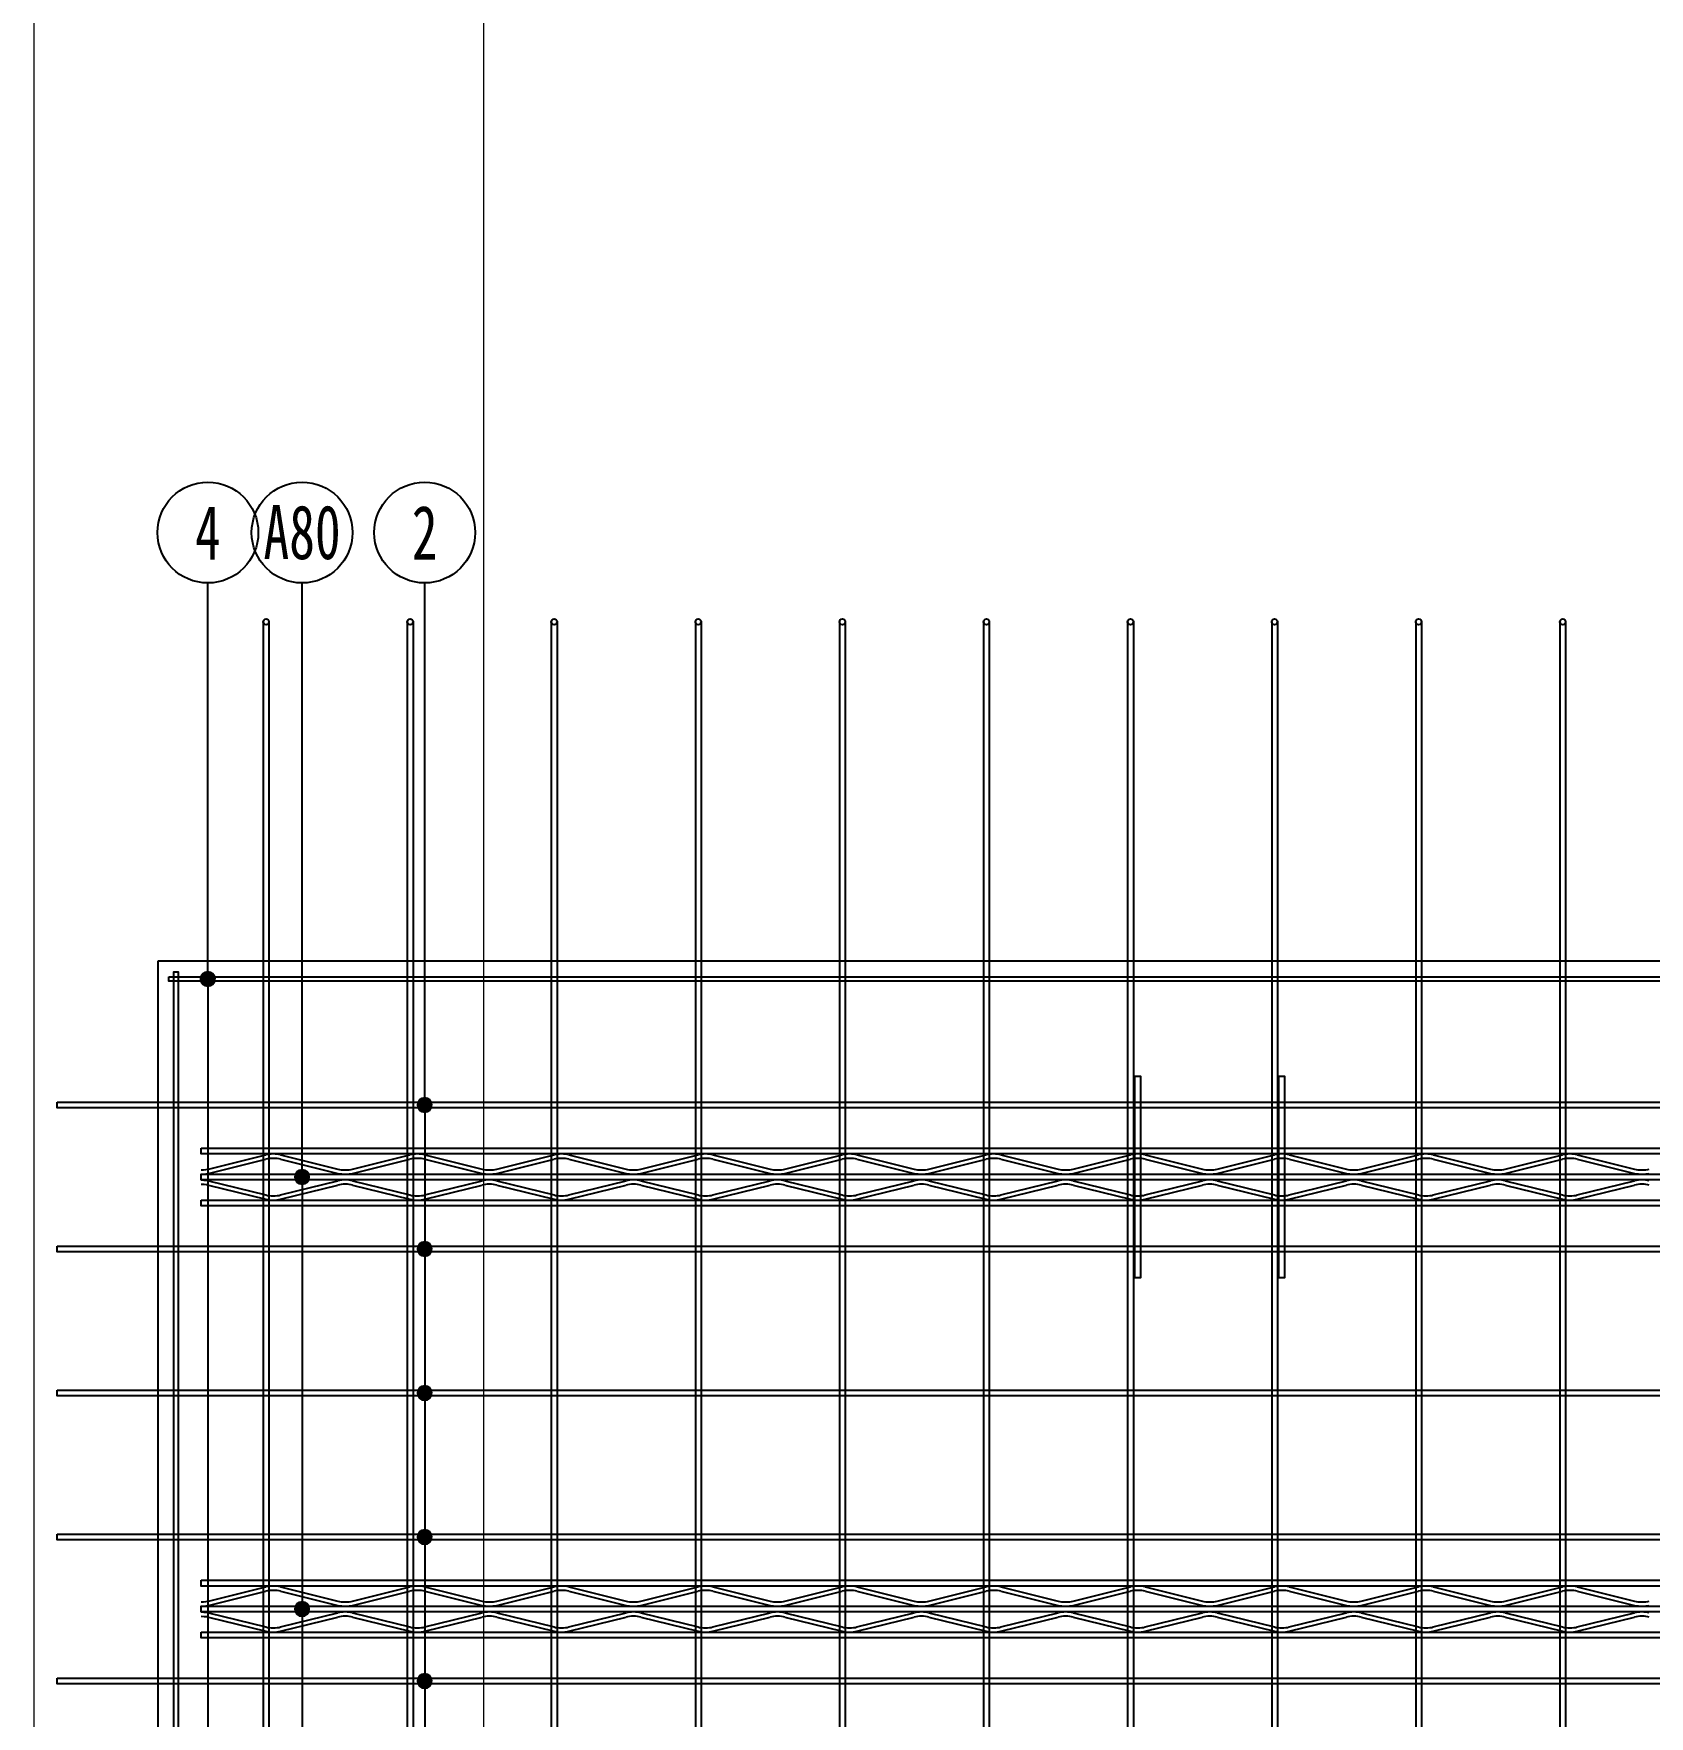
# Model space of a CAD drawing. Extents: x -524 to 129100, y -10500 to 1.
# Drawn here: x 68550 to 70793, y -7687 to -5351 of the extents above; entities that cross this region are included whole.
import ezdxf

# ---------------------------------------------------------------- set-up
doc = ezdxf.new("R2010")
doc.units = 0
doc.header["$LTSCALE"] = 250
doc.layers.get('0').update_dxf_attribs({"linetype": 'CONTINUOUS'})
for name, color, linetype in [('BeePC-CC', 171, 'CONTINUOUS'), ('BeePC-GJ-LEVEL', 141, 'CONTINUOUS'), ('BeePC-GJ-Truss', 185, 'CONTINUOUS'), ('BeePC-TONG-ZT', 50, 'CONTINUOUS')]:
    doc.layers.add(name, color=color, linetype=linetype)
doc.layers.add('G-ANNO-TTLB', color=7, linetype='CONTINUOUS', lineweight=9)
doc.layers.add('G-ANNO-TTLB-THIN', color=7, linetype='CONTINUOUS', lineweight=9)
doc.styles.add('通用样式', font='simfang.ttf', dxfattribs={"width": 0.7})

# ---------------------------------------------------------------- blocks, each defined once
blk = doc.blocks.new('A2-嗡嗡 - A2_嗡嗡-493291-DB1详图')
at = {"layer": 'G-ANNO-TTLB'}
blk.add_line((27.5, -513), (27.5, -113), dxfattribs=at)
at = {"layer": 'G-ANNO-TTLB-THIN'}
blk.add_line((2.5, -103), (2.5, -523), dxfattribs=at)
blk = doc.blocks.new('BeePC_TagPoint')
h = blk.add_hatch(color=256)
edge = h.paths.add_edge_path(flags=0)
edge.add_arc((0, 0), 10, 0, 180)
edge.add_arc((0, 0), 10, 180, 360)
blk.add_lwpolyline([(10, 0, 1), (-10, 0, 1)], format="xyb", close=True)

msp = doc.modelspace()

# ---------------------------------------------------------------- block references
at = {"xscale": 25, "yscale": 25, "zscale": 25}
msp.add_blockref('A2-嗡嗡 - A2_嗡嗡-493291-DB1详图', (68487.5, 2575), dxfattribs=at)

# ---------------------------------------------------------------- next in the draw order: linework, layer by layer
for points in [[(70078.6, -7078.4), (70078.6, -6798.4), (70086.6, -6798.4), (70086.6, -7078.4), (70078.6, -7078.4)], [(70278.6, -7078.4), (70278.6, -6798.4), (70286.6, -6798.4), (70286.6, -7078.4), (70278.6, -7078.4)]]:
    msp.add_lwpolyline(points)
at = {"layer": 'BeePC-CC'}
for p, q in [((68791.8, -6663.4), (68791.8, -6113.4)), ((68922.6, -6938.4), (68922.6, -6113.4)), ((69092.8, -6838.4), (69092.8, -6113.4)), ((68791.8, -6663.4), (68791.8, -9013.4)), ((69092.8, -6838.4), (69092.8, -7038.4)), ((68922.6, -6938.4), (68922.6, -7538.4)), ((69092.8, -7038.4), (69092.8, -7238.4)), ((69092.8, -7238.4), (69092.8, -7438.4)), ((69092.8, -7438.4), (69092.8, -7638.4)), ((68922.6, -7538.4), (68922.6, -8138.4)), ((69092.8, -7638.4), (69092.8, -7838.4))]:
    msp.add_line(p, q, dxfattribs=at)
for centre in [(68791.8, -6043.4), (68922.6, -6043.4), (69092.8, -6043.4)]:
    msp.add_circle(centre, 70, dxfattribs=at)
at = {"layer": 'BeePC-GJ-LEVEL'}
for points in [[(68868.6, -6167.4), (68868.6, -9509.4)], [(68876.6, -6167.4), (68876.6, -9509.4)], [(69068.6, -6167.4), (69068.6, -9509.4)], [(69076.6, -6167.4), (69076.6, -9509.4)], [(69268.6, -6167.4), (69268.6, -9509.4)], [(69276.6, -6167.4), (69276.6, -9509.4)], [(69468.6, -6167.4), (69468.6, -9509.4)], [(69476.6, -6167.4), (69476.6, -9509.4)], [(69668.6, -6167.4), (69668.6, -9509.4)], [(69676.6, -6167.4), (69676.6, -9509.4)], [(69868.6, -6167.4), (69868.6, -9509.4)], [(69876.6, -6167.4), (69876.6, -9509.4)], [(70068.6, -6167.4), (70068.6, -9509.4)], [(70076.6, -6167.4), (70076.6, -9509.4)], [(70268.6, -6167.4), (70268.6, -9509.4)], [(70276.6, -6167.4), (70276.6, -9509.4)], [(70468.6, -6167.4), (70468.6, -9509.4)], [(70476.6, -6167.4), (70476.6, -9509.4)], [(70668.6, -6167.4), (70668.6, -9509.4)], [(70676.6, -6167.4), (70676.6, -9509.4)], [(68744.8, -9023.4), (68744.8, -6653.4), (68750.8, -6653.4), (68750.8, -9023.4), (68744.8, -9023.4)], [(68737.8, -6660.4), (76227.4, -6660.4), (76227.4, -6666.4), (68737.8, -6666.4), (68737.8, -6660.4)], [(68582.8, -6834.4), (76432.4, -6834.4), (76432.4, -6842.4), (68582.8, -6842.4), (68582.8, -6834.4)], [(68582.8, -7034.4), (76432.4, -7034.4), (76432.4, -7042.4), (68582.8, -7042.4), (68582.8, -7034.4)], [(68582.8, -7234.4), (76432.4, -7234.4), (76432.4, -7242.4), (68582.8, -7242.4), (68582.8, -7234.4)], [(68582.8, -7434.4), (76432.4, -7434.4), (76432.4, -7442.4), (68582.8, -7442.4), (68582.8, -7434.4)], [(68582.8, -7634.4), (76432.4, -7634.4), (76432.4, -7642.4), (68582.8, -7642.4), (68582.8, -7634.4)]]:
    msp.add_lwpolyline(points, dxfattribs=at)
for centre in [(68872.6, -6167.4), (69072.6, -6167.4), (69272.6, -6167.4), (69472.6, -6167.4), (69672.6, -6167.4), (69872.6, -6167.4), (70072.6, -6167.4), (70272.6, -6167.4), (70472.6, -6167.4), (70672.6, -6167.4)]:
    msp.add_circle(centre, 4, dxfattribs=at)
at = {"layer": 'BeePC-GJ-Truss'}
for points in [[(68782.6, -6898.4), (76182.6, -6898.4), (76182.6, -6906.4), (68782.6, -6906.4), (68782.6, -6898.4)], [(68782.6, -6928.4), (68785.9, -6928.4), (68789.1, -6928.1), (68792.8, -6927.3), (68872.4, -6907.6)], [(68782.6, -6934.4), (76182.6, -6934.4), (76182.6, -6942.4), (68782.6, -6942.4), (68782.6, -6934.4), (68786, -6934.3), (68789.2, -6933.9), (68792.8, -6933.3), (68872.4, -6913.6)], [(68892.8, -6907.6), (68972.4, -6927.3)], [(68892.8, -6913.6), (68972.4, -6933.3)], [(68992.8, -6927.3), (69072.4, -6907.6)], [(68992.8, -6933.3), (69072.4, -6913.6)], [(69092.8, -6907.6), (69172.4, -6927.3)], [(69092.8, -6913.6), (69172.4, -6933.3)], [(69192.8, -6927.3), (69272.4, -6907.6)], [(69192.8, -6933.3), (69272.4, -6913.6)], [(69292.8, -6907.6), (69372.4, -6927.3)], [(69292.8, -6913.6), (69372.4, -6933.3)], [(69392.8, -6927.3), (69472.4, -6907.6)], [(69392.8, -6933.3), (69472.4, -6913.6)], [(69492.8, -6907.6), (69572.4, -6927.3)], [(69492.8, -6913.6), (69572.4, -6933.3)], [(69592.8, -6927.3), (69672.4, -6907.6)], [(69592.8, -6933.3), (69672.4, -6913.6)], [(69692.8, -6907.6), (69772.4, -6927.3)], [(69692.8, -6913.6), (69772.4, -6933.3)], [(69792.8, -6927.3), (69872.4, -6907.6)], [(69792.8, -6933.3), (69872.4, -6913.6)], [(69892.8, -6907.6), (69972.4, -6927.3)], [(69892.8, -6913.6), (69972.4, -6933.3)], [(69992.8, -6927.3), (70072.4, -6907.6)], [(69992.8, -6933.3), (70072.4, -6913.6)], [(70092.8, -6907.6), (70172.4, -6927.3)], [(70092.8, -6913.6), (70172.4, -6933.3)], [(70192.8, -6927.3), (70272.4, -6907.6)], [(70192.8, -6933.3), (70272.4, -6913.6)], [(70292.8, -6907.6), (70372.4, -6927.3)], [(70292.8, -6913.6), (70372.4, -6933.3)], [(70392.8, -6927.3), (70472.4, -6907.6)], [(70392.8, -6933.3), (70472.4, -6913.6)], [(70492.8, -6907.6), (70572.4, -6927.3)], [(70492.8, -6913.6), (70572.4, -6933.3)], [(70592.8, -6927.3), (70672.4, -6907.6)], [(70592.8, -6933.3), (70672.4, -6913.6)], [(70692.8, -6907.6), (70772.4, -6927.3)], [(70692.8, -6913.6), (70772.4, -6933.3)], [(68782.6, -6942.4), (68786, -6942.6), (68789.2, -6942.9), (68792.8, -6943.6), (68872.4, -6963.3)], [(68782.6, -6948.4), (68786.6, -6948.5), (68789.7, -6948.9), (68792.8, -6949.6), (68872.4, -6969.3)], [(68892.8, -6963.3), (68972.4, -6943.6)], [(68892.8, -6969.3), (68972.4, -6949.6)], [(68992.8, -6943.6), (69072.4, -6963.3)], [(68992.8, -6949.6), (69072.4, -6969.3)], [(69092.8, -6963.3), (69172.4, -6943.6)], [(69092.8, -6969.3), (69172.4, -6949.6)], [(69192.8, -6943.6), (69272.4, -6963.3)], [(69192.8, -6949.6), (69272.4, -6969.3)], [(69292.8, -6963.3), (69372.4, -6943.6)], [(69292.8, -6969.3), (69372.4, -6949.6)], [(69392.8, -6943.6), (69472.4, -6963.3)], [(69392.8, -6949.6), (69472.4, -6969.3)], [(69492.8, -6963.3), (69572.4, -6943.6)], [(69492.8, -6969.3), (69572.4, -6949.6)], [(69592.8, -6943.6), (69672.4, -6963.3)], [(69592.8, -6949.6), (69672.4, -6969.3)], [(69692.8, -6963.3), (69772.4, -6943.6)], [(69692.8, -6969.3), (69772.4, -6949.6)], [(69792.8, -6943.6), (69872.4, -6963.3)], [(69792.8, -6949.6), (69872.4, -6969.3)], [(69892.8, -6963.3), (69972.4, -6943.6)], [(69892.8, -6969.3), (69972.4, -6949.6)], [(69992.8, -6943.6), (70072.4, -6963.3)], [(69992.8, -6949.6), (70072.4, -6969.3)], [(70092.8, -6963.3), (70172.4, -6943.6)], [(70092.8, -6969.3), (70172.4, -6949.6)], [(70192.8, -6943.6), (70272.4, -6963.3)], [(70192.8, -6949.6), (70272.4, -6969.3)], [(70292.8, -6963.3), (70372.4, -6943.6)], [(70292.8, -6969.3), (70372.4, -6949.6)], [(70392.8, -6943.6), (70472.4, -6963.3)], [(70392.8, -6949.6), (70472.4, -6969.3)], [(70492.8, -6963.3), (70572.4, -6943.6)], [(70492.8, -6969.3), (70572.4, -6949.6)], [(70592.8, -6943.6), (70672.4, -6963.3)], [(70592.8, -6949.6), (70672.4, -6969.3)], [(70692.8, -6963.3), (70772.4, -6943.6)], [(70692.8, -6969.3), (70772.4, -6949.6)], [(68782.6, -6970.4), (76182.6, -6970.4), (76182.6, -6978.4), (68782.6, -6978.4), (68782.6, -6970.4)], [(68782.6, -7498.4), (76182.6, -7498.4), (76182.6, -7506.4), (68782.6, -7506.4), (68782.6, -7498.4)], [(68782.6, -7528.4), (68785.9, -7528.4), (68789.1, -7528.1), (68792.8, -7527.3), (68872.4, -7507.6)], [(68782.6, -7534.4), (76182.6, -7534.4), (76182.6, -7542.4), (68782.6, -7542.4), (68782.6, -7534.4), (68786, -7534.3), (68789.2, -7533.9), (68792.8, -7533.3), (68872.4, -7513.6)], [(68892.8, -7507.6), (68972.4, -7527.3)], [(68892.8, -7513.6), (68972.4, -7533.3)], [(68992.8, -7527.3), (69072.4, -7507.6)], [(68992.8, -7533.3), (69072.4, -7513.6)], [(69092.8, -7507.6), (69172.4, -7527.3)], [(69092.8, -7513.6), (69172.4, -7533.3)], [(69192.8, -7527.3), (69272.4, -7507.6)], [(69192.8, -7533.3), (69272.4, -7513.6)], [(69292.8, -7507.6), (69372.4, -7527.3)], [(69292.8, -7513.6), (69372.4, -7533.3)], [(69392.8, -7527.3), (69472.4, -7507.6)], [(69392.8, -7533.3), (69472.4, -7513.6)], [(69492.8, -7507.6), (69572.4, -7527.3)], [(69492.8, -7513.6), (69572.4, -7533.3)], [(69592.8, -7527.3), (69672.4, -7507.6)], [(69592.8, -7533.3), (69672.4, -7513.6)], [(69692.8, -7507.6), (69772.4, -7527.3)], [(69692.8, -7513.6), (69772.4, -7533.3)], [(69792.8, -7527.3), (69872.4, -7507.6)], [(69792.8, -7533.3), (69872.4, -7513.6)], [(69892.8, -7507.6), (69972.4, -7527.3)], [(69892.8, -7513.6), (69972.4, -7533.3)], [(69992.8, -7527.3), (70072.4, -7507.6)], [(69992.8, -7533.3), (70072.4, -7513.6)], [(70092.8, -7507.6), (70172.4, -7527.3)], [(70092.8, -7513.6), (70172.4, -7533.3)], [(70192.8, -7527.3), (70272.4, -7507.6)], [(70192.8, -7533.3), (70272.4, -7513.6)], [(70292.8, -7507.6), (70372.4, -7527.3)], [(70292.8, -7513.6), (70372.4, -7533.3)], [(70392.8, -7527.3), (70472.4, -7507.6)], [(70392.8, -7533.3), (70472.4, -7513.6)], [(70492.8, -7507.6), (70572.4, -7527.3)], [(70492.8, -7513.6), (70572.4, -7533.3)], [(70592.8, -7527.3), (70672.4, -7507.6)], [(70592.8, -7533.3), (70672.4, -7513.6)], [(70692.8, -7507.6), (70772.4, -7527.3)], [(70692.8, -7513.6), (70772.4, -7533.3)], [(68782.6, -7542.4), (68786, -7542.6), (68789.2, -7542.9), (68792.8, -7543.6), (68872.4, -7563.3)], [(68892.8, -7563.3), (68972.4, -7543.6)], [(68992.8, -7543.6), (69072.4, -7563.3)], [(69092.8, -7563.3), (69172.4, -7543.6)], [(69192.8, -7543.6), (69272.4, -7563.3)], [(69292.8, -7563.3), (69372.4, -7543.6)], [(69392.8, -7543.6), (69472.4, -7563.3)], [(69492.8, -7563.3), (69572.4, -7543.6)], [(69592.8, -7543.6), (69672.4, -7563.3)], [(69692.8, -7563.3), (69772.4, -7543.6)], [(69792.8, -7543.6), (69872.4, -7563.3)], [(69892.8, -7563.3), (69972.4, -7543.6)], [(69992.8, -7543.6), (70072.4, -7563.3)], [(70092.8, -7563.3), (70172.4, -7543.6)], [(70192.8, -7543.6), (70272.4, -7563.3)], [(70292.8, -7563.3), (70372.4, -7543.6)], [(70392.8, -7543.6), (70472.4, -7563.3)], [(70492.8, -7563.3), (70572.4, -7543.6)], [(70592.8, -7543.6), (70672.4, -7563.3)], [(70692.8, -7563.3), (70772.4, -7543.6)], [(68782.6, -7548.4), (68786.6, -7548.5), (68789.7, -7548.9), (68792.8, -7549.6), (68872.4, -7569.3)], [(68782.6, -7570.4), (76182.6, -7570.4), (76182.6, -7578.4), (68782.6, -7578.4), (68782.6, -7570.4)], [(68892.8, -7569.3), (68972.4, -7549.6)], [(68992.8, -7549.6), (69072.4, -7569.3)], [(69092.8, -7569.3), (69172.4, -7549.6)], [(69192.8, -7549.6), (69272.4, -7569.3)], [(69292.8, -7569.3), (69372.4, -7549.6)], [(69392.8, -7549.6), (69472.4, -7569.3)], [(69492.8, -7569.3), (69572.4, -7549.6)], [(69592.8, -7549.6), (69672.4, -7569.3)], [(69692.8, -7569.3), (69772.4, -7549.6)], [(69792.8, -7549.6), (69872.4, -7569.3)], [(69892.8, -7569.3), (69972.4, -7549.6)], [(69992.8, -7549.6), (70072.4, -7569.3)], [(70092.8, -7569.3), (70172.4, -7549.6)], [(70192.8, -7549.6), (70272.4, -7569.3)], [(70292.8, -7569.3), (70372.4, -7549.6)], [(70392.8, -7549.6), (70472.4, -7569.3)], [(70492.8, -7569.3), (70572.4, -7549.6)], [(70592.8, -7549.6), (70672.4, -7569.3)], [(70692.8, -7569.3), (70772.4, -7549.6)]]:
    msp.add_lwpolyline(points, dxfattribs=at)
for centre, major_axis, start_param, end_param in [((68883.8, -6911.6), (18, 0), 1.635672, 2.256488), ((68881.4, -6915.9), (12, 0), 1.470144, 2.422017), ((68881.4, -6911.6), (18, 0), 0.885104, 1.50592), ((68883.8, -6915.9), (12, 0), 0.719576, 1.671449), ((69083.8, -6911.6), (18, 0), 1.635672, 2.256488), ((69081.4, -6915.9), (12, 0), 1.470144, 2.422017), ((69081.4, -6911.6), (18, 0), 0.885104, 1.50592), ((69083.8, -6915.9), (12, 0), 0.719576, 1.671449), ((69283.8, -6911.6), (18, 0), 1.635672, 2.256488), ((69281.4, -6915.9), (12, 0), 1.470144, 2.422017), ((69281.4, -6911.6), (18, 0), 0.885104, 1.50592), ((69283.8, -6915.9), (12, 0), 0.719576, 1.671449), ((69483.8, -6911.6), (18, 0), 1.635672, 2.256488), ((69481.4, -6915.9), (12, 0), 1.470144, 2.422017), ((69481.4, -6911.6), (18, 0), 0.885104, 1.50592), ((69483.8, -6915.9), (12, 0), 0.719576, 1.671449), ((69683.8, -6911.6), (18, 0), 1.635672, 2.256488), ((69681.4, -6915.9), (12, 0), 1.470144, 2.422017), ((69681.4, -6911.6), (18, 0), 0.885104, 1.50592), ((69683.8, -6915.9), (12, 0), 0.719576, 1.671449), ((69883.8, -6911.6), (18, 0), 1.635672, 2.256488), ((69881.4, -6915.9), (12, 0), 1.470144, 2.422017), ((69881.4, -6911.6), (18, 0), 0.885104, 1.50592), ((69883.8, -6915.9), (12, 0), 0.719576, 1.671449), ((70083.8, -6911.6), (18, 0), 1.635672, 2.256488), ((70081.4, -6915.9), (12, 0), 1.470144, 2.422017), ((70081.4, -6911.6), (18, 0), 0.885104, 1.50592), ((70083.8, -6915.9), (12, 0), 0.719576, 1.671449), ((70283.8, -6911.6), (18, 0), 1.635672, 2.256488), ((70281.4, -6915.9), (12, 0), 1.470144, 2.422017), ((70281.4, -6911.6), (18, 0), 0.885104, 1.50592), ((70283.8, -6915.9), (12, 0), 0.719576, 1.671449), ((70483.8, -6911.6), (18, 0), 1.635672, 2.256488), ((70481.4, -6915.9), (12, 0), 1.470144, 2.422017), ((70481.4, -6911.6), (18, 0), 0.885104, 1.50592), ((70483.8, -6915.9), (12, 0), 0.719576, 1.671449), ((70683.8, -6911.6), (18, 0), 1.635672, 2.256488), ((70681.4, -6915.9), (12, 0), 1.470144, 2.422017), ((70681.4, -6911.6), (18, 0), 0.885104, 1.50592), ((70683.8, -6915.9), (12, 0), 0.719576, 1.671449), ((68981.4, -6925), (12, 0), 3.861169, 4.813041), ((68983.8, -6929.3), (18, 0), 4.026697, 4.647513), ((68983.8, -6925), (12, 0), 4.611737, 5.563609), ((68981.4, -6929.3), (18, 0), 4.777265, 5.398081), ((69181.4, -6925), (12, 0), 3.861169, 4.813041), ((69183.8, -6929.3), (18, 0), 4.026697, 4.647513), ((69183.8, -6925), (12, 0), 4.611737, 5.563609), ((69181.4, -6929.3), (18, 0), 4.777265, 5.398081), ((69381.4, -6925), (12, 0), 3.861169, 4.813041), ((69383.8, -6929.3), (18, 0), 4.026697, 4.647513), ((69383.8, -6925), (12, 0), 4.611737, 5.563609), ((69381.4, -6929.3), (18, 0), 4.777265, 5.398081), ((69581.4, -6925), (12, 0), 3.861169, 4.813041), ((69583.8, -6929.3), (18, 0), 4.026697, 4.647513), ((69583.8, -6925), (12, 0), 4.611737, 5.563609), ((69581.4, -6929.3), (18, 0), 4.777265, 5.398081), ((69781.4, -6925), (12, 0), 3.861169, 4.813041), ((69783.8, -6929.3), (18, 0), 4.026697, 4.647513), ((69783.8, -6925), (12, 0), 4.611737, 5.563609), ((69781.4, -6929.3), (18, 0), 4.777265, 5.398081), ((69981.4, -6925), (12, 0), 3.861169, 4.813041), ((69983.8, -6929.3), (18, 0), 4.026697, 4.647513), ((69983.8, -6925), (12, 0), 4.611737, 5.563609), ((69981.4, -6929.3), (18, 0), 4.777265, 5.398081), ((70181.4, -6925), (12, 0), 3.861169, 4.813041), ((70183.8, -6929.3), (18, 0), 4.026697, 4.647513), ((70183.8, -6925), (12, 0), 4.611737, 5.563609), ((70181.4, -6929.3), (18, 0), 4.777265, 5.398081), ((70381.4, -6925), (12, 0), 3.861169, 4.813041), ((70383.8, -6929.3), (18, 0), 4.026697, 4.647513), ((70383.8, -6925), (12, 0), 4.611737, 5.563609), ((70381.4, -6929.3), (18, 0), 4.777265, 5.398081), ((70581.4, -6925), (12, 0), 3.861169, 4.813041), ((70583.8, -6929.3), (18, 0), 4.026697, 4.647513), ((70583.8, -6925), (12, 0), 4.611737, 5.563609), ((70581.4, -6929.3), (18, 0), 4.777265, 5.398081), ((70781.4, -6925), (12, 0), 3.861169, 4.813041), ((70783.8, -6929.3), (18, 0), 4.026697, 4.647513), ((70783.8, -6925), (12, 0), 4.611737, 5.563609), ((70781.4, -6929.3), (18, 0), 4.777265, 5.398081), ((68881.4, -6961), (12, 0), 3.861169, 4.813041), ((68883.8, -6961), (12, 0), 4.611737, 5.563609), ((68983.8, -6947.6), (18, 0), 1.635672, 2.256488), ((68981.4, -6951.9), (12, 0), 1.470144, 2.422017), ((68981.4, -6947.6), (18, 0), 0.885104, 1.50592), ((68983.8, -6951.9), (12, 0), 0.719576, 1.671449), ((69081.4, -6961), (12, 0), 3.861169, 4.813041), ((69083.8, -6961), (12, 0), 4.611737, 5.563609), ((69183.8, -6947.6), (18, 0), 1.635672, 2.256488), ((69181.4, -6951.9), (12, 0), 1.470144, 2.422017), ((69181.4, -6947.6), (18, 0), 0.885104, 1.50592), ((69183.8, -6951.9), (12, 0), 0.719576, 1.671449), ((69281.4, -6961), (12, 0), 3.861169, 4.813041), ((69283.8, -6961), (12, 0), 4.611737, 5.563609), ((69383.8, -6947.6), (18, 0), 1.635672, 2.256488), ((69381.4, -6951.9), (12, 0), 1.470144, 2.422017), ((69381.4, -6947.6), (18, 0), 0.885104, 1.50592), ((69383.8, -6951.9), (12, 0), 0.719576, 1.671449), ((69481.4, -6961), (12, 0), 3.861169, 4.813041), ((69483.8, -6961), (12, 0), 4.611737, 5.563609), ((69583.8, -6947.6), (18, 0), 1.635672, 2.256488), ((69581.4, -6951.9), (12, 0), 1.470144, 2.422017), ((69581.4, -6947.6), (18, 0), 0.885104, 1.50592), ((69583.8, -6951.9), (12, 0), 0.719576, 1.671449), ((69681.4, -6961), (12, 0), 3.861169, 4.813041), ((69683.8, -6961), (12, 0), 4.611737, 5.563609), ((69783.8, -6947.6), (18, 0), 1.635672, 2.256488), ((69781.4, -6951.9), (12, 0), 1.470144, 2.422017), ((69781.4, -6947.6), (18, 0), 0.885104, 1.50592), ((69783.8, -6951.9), (12, 0), 0.719576, 1.671449), ((69881.4, -6961), (12, 0), 3.861169, 4.813041), ((69883.8, -6961), (12, 0), 4.611737, 5.563609), ((69983.8, -6947.6), (18, 0), 1.635672, 2.256488), ((69981.4, -6951.9), (12, 0), 1.470144, 2.422017), ((69981.4, -6947.6), (18, 0), 0.885104, 1.50592), ((69983.8, -6951.9), (12, 0), 0.719576, 1.671449), ((70081.4, -6961), (12, 0), 3.861169, 4.813041), ((70083.8, -6961), (12, 0), 4.611737, 5.563609), ((70183.8, -6947.6), (18, 0), 1.635672, 2.256488), ((70181.4, -6951.9), (12, 0), 1.470144, 2.422017), ((70181.4, -6947.6), (18, 0), 0.885104, 1.50592), ((70183.8, -6951.9), (12, 0), 0.719576, 1.671449), ((70281.4, -6961), (12, 0), 3.861169, 4.813041), ((70283.8, -6961), (12, 0), 4.611737, 5.563609), ((70383.8, -6947.6), (18, 0), 1.635672, 2.256488), ((70381.4, -6951.9), (12, 0), 1.470144, 2.422017), ((70381.4, -6947.6), (18, 0), 0.885104, 1.50592), ((70383.8, -6951.9), (12, 0), 0.719576, 1.671449), ((70481.4, -6961), (12, 0), 3.861169, 4.813041), ((70483.8, -6961), (12, 0), 4.611737, 5.563609), ((70583.8, -6947.6), (18, 0), 1.635672, 2.256488), ((70581.4, -6951.9), (12, 0), 1.470144, 2.422017), ((70581.4, -6947.6), (18, 0), 0.885104, 1.50592), ((70583.8, -6951.9), (12, 0), 0.719576, 1.671449), ((70681.4, -6961), (12, 0), 3.861169, 4.813041), ((70683.8, -6961), (12, 0), 4.611737, 5.563609), ((70783.8, -6947.6), (18, 0), 1.635672, 2.256488), ((70781.4, -6951.9), (12, 0), 1.470144, 2.422017), ((70781.4, -6947.6), (18, 0), 0.885104, 1.50592), ((70783.8, -6951.9), (12, 0), 0.719576, 1.671449), ((68883.8, -6965.3), (18, 0), 4.026697, 4.647513), ((68881.4, -6965.3), (18, 0), 4.777265, 5.398081), ((69083.8, -6965.3), (18, 0), 4.026697, 4.647513), ((69081.4, -6965.3), (18, 0), 4.777265, 5.398081), ((69283.8, -6965.3), (18, 0), 4.026697, 4.647513), ((69281.4, -6965.3), (18, 0), 4.777265, 5.398081), ((69483.8, -6965.3), (18, 0), 4.026697, 4.647513), ((69481.4, -6965.3), (18, 0), 4.777265, 5.398081), ((69683.8, -6965.3), (18, 0), 4.026697, 4.647513), ((69681.4, -6965.3), (18, 0), 4.777265, 5.398081), ((69883.8, -6965.3), (18, 0), 4.026697, 4.647513), ((69881.4, -6965.3), (18, 0), 4.777265, 5.398081), ((70083.8, -6965.3), (18, 0), 4.026697, 4.647513), ((70081.4, -6965.3), (18, 0), 4.777265, 5.398081), ((70283.8, -6965.3), (18, 0), 4.026697, 4.647513), ((70281.4, -6965.3), (18, 0), 4.777265, 5.398081), ((70483.8, -6965.3), (18, 0), 4.026697, 4.647513), ((70481.4, -6965.3), (18, 0), 4.777265, 5.398081), ((70683.8, -6965.3), (18, 0), 4.026697, 4.647513), ((70681.4, -6965.3), (18, 0), 4.777265, 5.398081), ((68883.8, -7511.6), (18, 0), 1.635672, 2.256488), ((68881.4, -7515.9), (12, 0), 1.470144, 2.422017), ((68881.4, -7511.6), (18, 0), 0.885104, 1.50592), ((68883.8, -7515.9), (12, 0), 0.719576, 1.671449), ((69083.8, -7511.6), (18, 0), 1.635672, 2.256488), ((69081.4, -7515.9), (12, 0), 1.470144, 2.422017), ((69081.4, -7511.6), (18, 0), 0.885104, 1.50592), ((69083.8, -7515.9), (12, 0), 0.719576, 1.671449), ((69283.8, -7511.6), (18, 0), 1.635672, 2.256488), ((69281.4, -7515.9), (12, 0), 1.470144, 2.422017), ((69281.4, -7511.6), (18, 0), 0.885104, 1.50592), ((69283.8, -7515.9), (12, 0), 0.719576, 1.671449), ((69483.8, -7511.6), (18, 0), 1.635672, 2.256488), ((69481.4, -7515.9), (12, 0), 1.470144, 2.422017), ((69481.4, -7511.6), (18, 0), 0.885104, 1.50592), ((69483.8, -7515.9), (12, 0), 0.719576, 1.671449), ((69683.8, -7511.6), (18, 0), 1.635672, 2.256488), ((69681.4, -7515.9), (12, 0), 1.470144, 2.422017), ((69681.4, -7511.6), (18, 0), 0.885104, 1.50592), ((69683.8, -7515.9), (12, 0), 0.719576, 1.671449), ((69883.8, -7511.6), (18, 0), 1.635672, 2.256488), ((69881.4, -7515.9), (12, 0), 1.470144, 2.422017), ((69881.4, -7511.6), (18, 0), 0.885104, 1.50592), ((69883.8, -7515.9), (12, 0), 0.719576, 1.671449), ((70083.8, -7511.6), (18, 0), 1.635672, 2.256488), ((70081.4, -7515.9), (12, 0), 1.470144, 2.422017), ((70081.4, -7511.6), (18, 0), 0.885104, 1.50592), ((70083.8, -7515.9), (12, 0), 0.719576, 1.671449), ((70283.8, -7511.6), (18, 0), 1.635672, 2.256488), ((70281.4, -7515.9), (12, 0), 1.470144, 2.422017), ((70281.4, -7511.6), (18, 0), 0.885104, 1.50592), ((70283.8, -7515.9), (12, 0), 0.719576, 1.671449), ((70483.8, -7511.6), (18, 0), 1.635672, 2.256488), ((70481.4, -7515.9), (12, 0), 1.470144, 2.422017), ((70481.4, -7511.6), (18, 0), 0.885104, 1.50592), ((70483.8, -7515.9), (12, 0), 0.719576, 1.671449), ((70683.8, -7511.6), (18, 0), 1.635672, 2.256488), ((70681.4, -7515.9), (12, 0), 1.470144, 2.422017), ((70681.4, -7511.6), (18, 0), 0.885104, 1.50592), ((70683.8, -7515.9), (12, 0), 0.719576, 1.671449), ((68981.4, -7525), (12, 0), 3.861169, 4.813041), ((68983.8, -7529.3), (18, 0), 4.026697, 4.647513), ((68983.8, -7547.6), (18, 0), 1.635672, 2.256488), ((68983.8, -7525), (12, 0), 4.611737, 5.563609), ((68981.4, -7529.3), (18, 0), 4.777265, 5.398081), ((68981.4, -7547.6), (18, 0), 0.885104, 1.50592), ((69181.4, -7525), (12, 0), 3.861169, 4.813041), ((69183.8, -7529.3), (18, 0), 4.026697, 4.647513), ((69183.8, -7547.6), (18, 0), 1.635672, 2.256488), ((69183.8, -7525), (12, 0), 4.611737, 5.563609), ((69181.4, -7529.3), (18, 0), 4.777265, 5.398081), ((69181.4, -7547.6), (18, 0), 0.885104, 1.50592), ((69381.4, -7525), (12, 0), 3.861169, 4.813041), ((69383.8, -7529.3), (18, 0), 4.026697, 4.647513), ((69383.8, -7547.6), (18, 0), 1.635672, 2.256488), ((69383.8, -7525), (12, 0), 4.611737, 5.563609), ((69381.4, -7529.3), (18, 0), 4.777265, 5.398081), ((69381.4, -7547.6), (18, 0), 0.885104, 1.50592), ((69581.4, -7525), (12, 0), 3.861169, 4.813041), ((69583.8, -7529.3), (18, 0), 4.026697, 4.647513), ((69583.8, -7547.6), (18, 0), 1.635672, 2.256488), ((69583.8, -7525), (12, 0), 4.611737, 5.563609), ((69581.4, -7529.3), (18, 0), 4.777265, 5.398081), ((69581.4, -7547.6), (18, 0), 0.885104, 1.50592), ((69781.4, -7525), (12, 0), 3.861169, 4.813041), ((69783.8, -7529.3), (18, 0), 4.026697, 4.647513), ((69783.8, -7547.6), (18, 0), 1.635672, 2.256488), ((69783.8, -7525), (12, 0), 4.611737, 5.563609), ((69781.4, -7529.3), (18, 0), 4.777265, 5.398081), ((69781.4, -7547.6), (18, 0), 0.885104, 1.50592), ((69981.4, -7525), (12, 0), 3.861169, 4.813041), ((69983.8, -7529.3), (18, 0), 4.026697, 4.647513), ((69983.8, -7547.6), (18, 0), 1.635672, 2.256488), ((69983.8, -7525), (12, 0), 4.611737, 5.563609), ((69981.4, -7529.3), (18, 0), 4.777265, 5.398081), ((69981.4, -7547.6), (18, 0), 0.885104, 1.50592), ((70181.4, -7525), (12, 0), 3.861169, 4.813041), ((70183.8, -7529.3), (18, 0), 4.026697, 4.647513), ((70183.8, -7547.6), (18, 0), 1.635672, 2.256488), ((70183.8, -7525), (12, 0), 4.611737, 5.563609), ((70181.4, -7529.3), (18, 0), 4.777265, 5.398081), ((70181.4, -7547.6), (18, 0), 0.885104, 1.50592), ((70381.4, -7525), (12, 0), 3.861169, 4.813041), ((70383.8, -7529.3), (18, 0), 4.026697, 4.647513), ((70383.8, -7547.6), (18, 0), 1.635672, 2.256488), ((70383.8, -7525), (12, 0), 4.611737, 5.563609), ((70381.4, -7529.3), (18, 0), 4.777265, 5.398081), ((70381.4, -7547.6), (18, 0), 0.885104, 1.50592), ((70581.4, -7525), (12, 0), 3.861169, 4.813041), ((70583.8, -7529.3), (18, 0), 4.026697, 4.647513), ((70583.8, -7547.6), (18, 0), 1.635672, 2.256488), ((70583.8, -7525), (12, 0), 4.611737, 5.563609), ((70581.4, -7529.3), (18, 0), 4.777265, 5.398081), ((70581.4, -7547.6), (18, 0), 0.885104, 1.50592), ((70781.4, -7525), (12, 0), 3.861169, 4.813041), ((70783.8, -7529.3), (18, 0), 4.026697, 4.647513), ((70783.8, -7547.6), (18, 0), 1.635672, 2.256488), ((70783.8, -7525), (12, 0), 4.611737, 5.563609), ((70781.4, -7529.3), (18, 0), 4.777265, 5.398081), ((70781.4, -7547.6), (18, 0), 0.885104, 1.50592), ((68881.4, -7561), (12, 0), 3.861169, 4.813041), ((68883.8, -7565.3), (18, 0), 4.026697, 4.647513), ((68883.8, -7561), (12, 0), 4.611737, 5.563609), ((68881.4, -7565.3), (18, 0), 4.777265, 5.398081), ((68981.4, -7551.9), (12, 0), 1.470144, 2.422017), ((68983.8, -7551.9), (12, 0), 0.719576, 1.671449), ((69081.4, -7561), (12, 0), 3.861169, 4.813041), ((69083.8, -7565.3), (18, 0), 4.026697, 4.647513), ((69083.8, -7561), (12, 0), 4.611737, 5.563609), ((69081.4, -7565.3), (18, 0), 4.777265, 5.398081), ((69181.4, -7551.9), (12, 0), 1.470144, 2.422017), ((69183.8, -7551.9), (12, 0), 0.719576, 1.671449), ((69281.4, -7561), (12, 0), 3.861169, 4.813041), ((69283.8, -7565.3), (18, 0), 4.026697, 4.647513), ((69283.8, -7561), (12, 0), 4.611737, 5.563609), ((69281.4, -7565.3), (18, 0), 4.777265, 5.398081), ((69381.4, -7551.9), (12, 0), 1.470144, 2.422017), ((69383.8, -7551.9), (12, 0), 0.719576, 1.671449), ((69481.4, -7561), (12, 0), 3.861169, 4.813041), ((69483.8, -7565.3), (18, 0), 4.026697, 4.647513), ((69483.8, -7561), (12, 0), 4.611737, 5.563609), ((69481.4, -7565.3), (18, 0), 4.777265, 5.398081), ((69581.4, -7551.9), (12, 0), 1.470144, 2.422017), ((69583.8, -7551.9), (12, 0), 0.719576, 1.671449), ((69681.4, -7561), (12, 0), 3.861169, 4.813041), ((69683.8, -7565.3), (18, 0), 4.026697, 4.647513), ((69683.8, -7561), (12, 0), 4.611737, 5.563609), ((69681.4, -7565.3), (18, 0), 4.777265, 5.398081), ((69781.4, -7551.9), (12, 0), 1.470144, 2.422017), ((69783.8, -7551.9), (12, 0), 0.719576, 1.671449), ((69881.4, -7561), (12, 0), 3.861169, 4.813041), ((69883.8, -7565.3), (18, 0), 4.026697, 4.647513), ((69883.8, -7561), (12, 0), 4.611737, 5.563609), ((69881.4, -7565.3), (18, 0), 4.777265, 5.398081), ((69981.4, -7551.9), (12, 0), 1.470144, 2.422017), ((69983.8, -7551.9), (12, 0), 0.719576, 1.671449), ((70081.4, -7561), (12, 0), 3.861169, 4.813041), ((70083.8, -7565.3), (18, 0), 4.026697, 4.647513), ((70083.8, -7561), (12, 0), 4.611737, 5.563609), ((70081.4, -7565.3), (18, 0), 4.777265, 5.398081), ((70181.4, -7551.9), (12, 0), 1.470144, 2.422017), ((70183.8, -7551.9), (12, 0), 0.719576, 1.671449), ((70281.4, -7561), (12, 0), 3.861169, 4.813041), ((70283.8, -7565.3), (18, 0), 4.026697, 4.647513), ((70283.8, -7561), (12, 0), 4.611737, 5.563609), ((70281.4, -7565.3), (18, 0), 4.777265, 5.398081), ((70381.4, -7551.9), (12, 0), 1.470144, 2.422017), ((70383.8, -7551.9), (12, 0), 0.719576, 1.671449), ((70481.4, -7561), (12, 0), 3.861169, 4.813041), ((70483.8, -7565.3), (18, 0), 4.026697, 4.647513), ((70483.8, -7561), (12, 0), 4.611737, 5.563609), ((70481.4, -7565.3), (18, 0), 4.777265, 5.398081), ((70581.4, -7551.9), (12, 0), 1.470144, 2.422017), ((70583.8, -7551.9), (12, 0), 0.719576, 1.671449), ((70681.4, -7561), (12, 0), 3.861169, 4.813041), ((70683.8, -7565.3), (18, 0), 4.026697, 4.647513), ((70683.8, -7561), (12, 0), 4.611737, 5.563609), ((70681.4, -7565.3), (18, 0), 4.777265, 5.398081), ((70781.4, -7551.9), (12, 0), 1.470144, 2.422017), ((70783.8, -7551.9), (12, 0), 0.719576, 1.671449)]:
    msp.add_ellipse(centre, major_axis=major_axis, ratio=0.288551, start_param=start_param, end_param=end_param, dxfattribs=at)
at = {"layer": 'BeePC-TONG-ZT'}
msp.add_lwpolyline([(68722.8, -6638.4), (76242.4, -6638.4), (76242.4, -9038.4), (68722.8, -9038.4), (68722.8, -6638.4)], dxfattribs=at)

# ---------------------------------------------------------------- next in the draw order: block references
at = {"layer": 'BeePC-CC'}
for p in [(68791.8, -6663.4), (69092.8, -6838.4), (68922.6, -6938.4), (69092.8, -7038.4), (69092.8, -7238.4), (69092.8, -7438.4), (68922.6, -7538.4), (69092.8, -7638.4)]:
    msp.add_blockref('BeePC_TagPoint', p, dxfattribs=at)

# ---------------------------------------------------------------- next in the draw order: texts
at = {"layer": 'BeePC-CC', "char_height": 75, "attachment_point": 5, "style": '通用样式'}
for s, insert in [('A80', (68922.6, -6043.4)), ('4', (68791.8, -6043.4)), ('2', (69092.8, -6043.4))]:
    msp.add_mtext(s, dxfattribs=dict(at, insert=insert))

doc.saveas('drawing.dxf')
